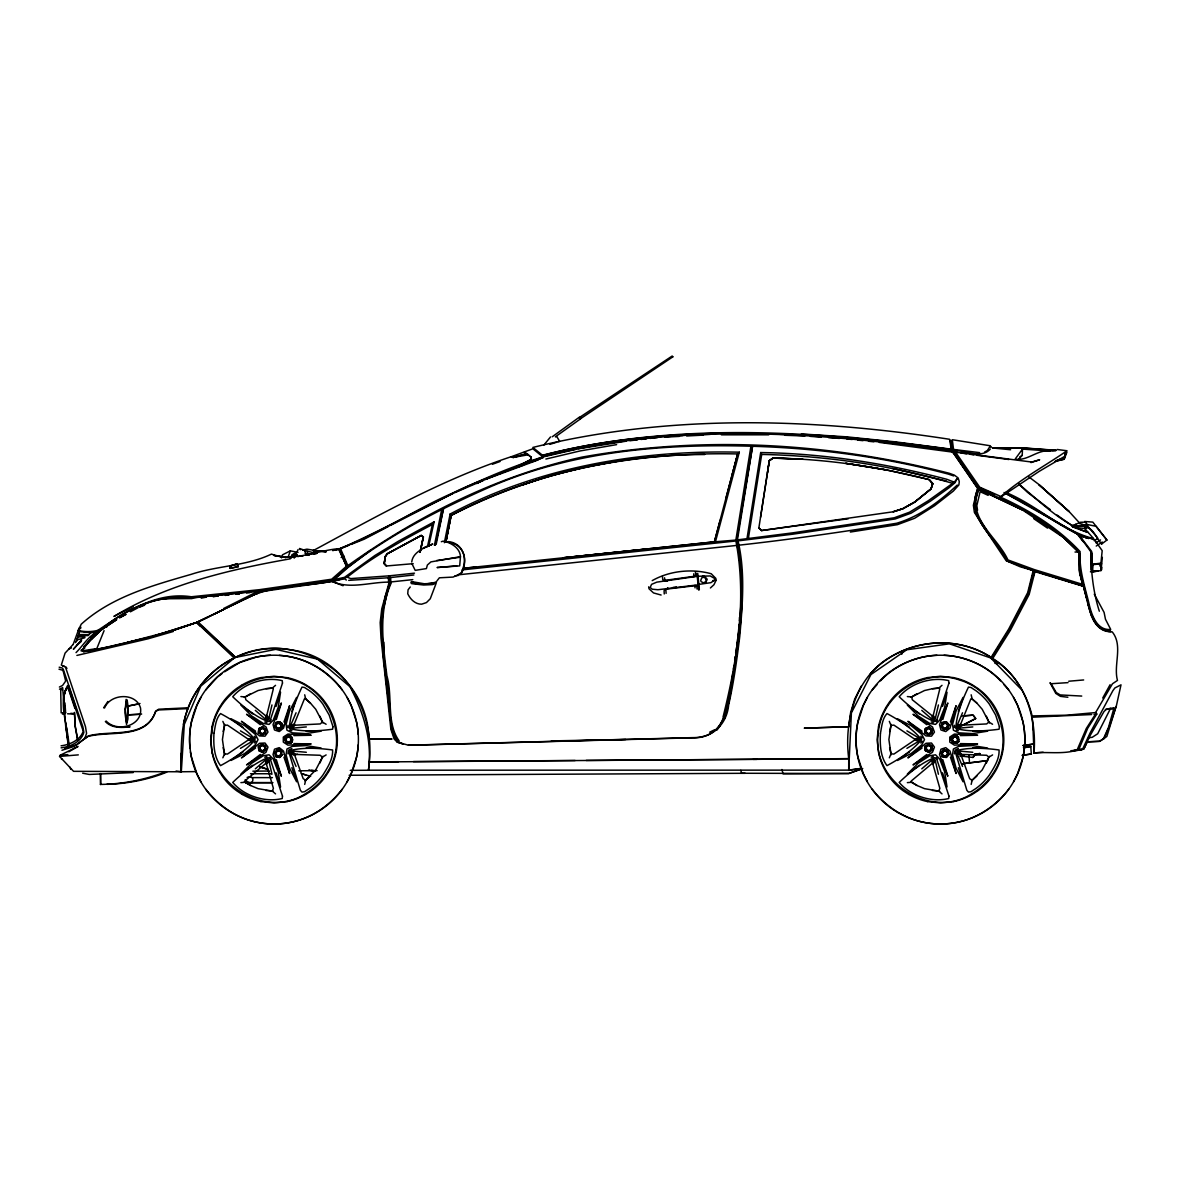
<?xml version="1.0" encoding="UTF-8"?>
<svg xmlns="http://www.w3.org/2000/svg" width="1180" height="1180" viewBox="0 0 1180 1180"><rect width="100%" height="100%" fill="white"/><g stroke="black" fill="none" stroke-linecap="round" stroke-linejoin="round"><path stroke-width="1.5" d="M100.624 773.711L100.61 784.523L100.389 773.593M196.131 771.602L181.174 771.764C181.189 750.569 180.201 728.827 187.871 708.62C202.458 667.865 247.741 642.038 290.28 649.797C343.675 656.006 375.034 711.761 369.252 762L848.73 758.652L848.715 770.26L861.43 768.46M953.647 475.924L948.543 474.168C884.572 457.088 818.699 448.223 752.56 446.276L750.923 446.217C662.201 443.65 571.385 451.335 489.228 487.311C439.712 509.229 390.904 534.171 347.879 567.27L340.032 549.909L340.356 548.272C379.842 533.699 414.741 509.45 453.312 492.768C482.428 478.357 514.038 469.419 543.582 456.439C677.128 422.72 817.18 431.629 952.186 451.173L977.999 488.476C964.503 517.194 996.215 537.416 1007.16 560.898L1033.769 570.736L1028.178 593.806L1010.095 628.571L992.085 657.172L992.719 658.455C1024.668 678.264 1036.94 716.968 1034.019 752.928C1048.666 751.616 1064.935 754.758 1078.859 749.433L1087.724 728.207L1096.795 714.033L1095.615 712.573L1066.809 715.183L1032.117 715.921C1026.482 692.483 1012.278 669.547 990.817 657.998L949.472 643.823L906.712 649.782L870.929 674.562L851.4 712.882L848.715 770.26M848.73 758.652C843.7 719.549 856.282 674.724 893.319 655.357C923.158 638.498 962.039 638.454 990.994 657.334L992.572 657.024L990.743 657.968L1020.685 688.825M1032.839 724.49L1034.019 752.973L1043.15 752.235M181.292 753.15L181.278 771.779L184.316 724.417L200.762 686.17L234.791 657.57L275.766 649.339L317.568 659.148L350.091 686.804C363.75 713.207 372.408 740.376 368.455 770.245L350.254 770.363M1079.641 553.863L1079.921 572.566L1083.476 584.616L1082.842 585.811L1084.022 586.519C1088.417 602.257 1090.467 631.271 1112.209 631.875C1123.389 645.593 1113.197 664.856 1117.475 680.432L1112.46 683.78L1095.615 712.573M383.795 651.316L383.884 642.2M287.95 727.529L287.964 725.317M954.413 727.529L954.428 725.317M1099.332 611.225C1093.24 592.139 1090.94 571.533 1090.94 551.724M1056.852 460.2L1064.567 457.973L1065.112 453.386L1066.174 452.397M1091.53 571.577L1092.002 553.361L1078.373 534.584L1031.438 506.972L1004.047 492.488M456.704 565.869L437.028 567.536L459.699 565.884L460.451 556.65C460.038 547.889 450.893 542.505 443.105 541.148L441.335 541.723M951.287 440.465L952.658 451.453L953.823 451.689L979.164 489.095C1015.596 504.229 1051.69 522.932 1079.007 552.019L1079.966 572.92L1087.09 600.517M1018.399 459.595L1022.219 455.288L1022.5 449.093L1050.259 451.055L1056.071 450.48L1024.683 448.179L992.69 447.987L1010.611 449.742M1091.544 553.376L1091.618 564.202L1093.019 564.615L1092.946 566.105L1092.518 571.43L1090.423 571.784M739.137 624.486L738.105 635.238M739.314 620.887L739.506 617.288M282.654 724.874L282.536 727.072L279.394 729.889L277.212 729.771L274.394 726.644L275.692 722.617L279.822 721.747L282.654 724.874L281.666 722.927M949.118 724.874L947.806 728.901L943.676 729.771L940.858 726.644L942.156 722.617L946.286 721.747L949.118 724.874L946.286 721.747L942.156 722.632M245.986 598.599C276.902 582.05 314.5 588.451 347.259 577.182L350.726 578.598L389.164 575.84L388.323 577.654L388.781 583.628L381.76 608.806L380.181 622.612L381.007 638.336L390.86 729.27L394.135 739.019L397.262 742.176L403.324 744.093L397.365 741.438L395.079 738.99L391.657 729.476L383.352 656.021L381.081 620.636L385.285 596.357L389.695 583.716L389.164 575.84L414.475 573.17M990.256 449.167C981.155 459.094 965.211 450.2 953.765 450.48L953.823 451.689L952.304 439.712L990.418 445.789L987.321 450.553L984.592 452.073M273.244 791.249L258.081 788.668L250.632 785.511L245.219 782.252L244.835 780.968L265.603 763.519L265.839 759.684L267.58 759.419L268.834 760.658L271.961 774.242M939.708 791.249L924.545 788.668L917.096 785.511L911.698 782.252L911.299 780.968L932.067 763.519L932.303 759.684L934.044 759.419L935.298 760.658L938.425 774.242M230.336 568.48L230.498 566.076L237.136 563.804L238.375 566.813L229.879 568.332L230.174 565.972L237.136 563.804M1033.415 576.135L1033.769 570.736L1020.125 566.739L1006.142 560.692L982.025 524.569L974.37 512.297L973.382 505.217L977.586 488.373L952.186 451.173M1100.719 570.338L1101.22 565.84L1099.568 565.825M1091.176 570.029L1091.662 551.473L1078.756 534.658L1005.272 493.181C1032.78 505.556 1056.513 524.672 1083.904 537.18L1077.532 534.319L1083.122 541.576M1034.019 752.973L1034.019 744.02L1023.06 745.48M224.657 724.373L222.43 739.595L224.657 754.817M891.121 724.373L888.894 739.595L891.121 754.817M1101.84 567.359L1101.633 569.778M368.455 770.245L369.37 761.926L398.693 761.69M950.416 440.317L951.655 451.35L949.561 439.285C811.943 418.03 668.854 413.811 532.859 447.441L542.476 455.229L543.361 457.604L531.723 461.941M752.457 432.853C682.04 433.104 611.034 437.072 542.756 455.495L542.608 456.69L532.859 448.784L511.206 456.763L513.197 457.53L526.796 453.622L531.118 457.191L531.354 459.345L516.294 466.97L484.788 479.552L516.294 466.97L531.354 459.345L531.074 457.191L526.796 453.636L513.197 457.53L511.147 456.734C441.571 479.714 377.556 515.896 313.32 550.544L326.108 551.679L313.143 550.558M848.774 726.747L804.436 728.149L848.774 726.747L850.588 712.691L854.704 699.106L861.356 685.934M732.928 672.689L728.975 701.23L724.417 718.797M733.429 669.119L733.916 665.55M734.653 660.21L735.155 656.641M735.642 653.071L736.379 647.717M736.88 644.162L737.618 638.808M463.416 568.303L714.402 541.856L735.863 540.071L737.279 540.956L793.137 534.142L895.266 518.935L911.167 513.123L930.312 501.22L949.044 487.768L955.004 482.738L957.187 478.608L954.281 482.163L928.454 500.615L909.5 512.209L894.189 517.784L792.606 532.873L737.456 539.88L752.56 446.276L736.718 540.115C741.011 562.595 742.397 585.708 740.627 608.718C738.739 640.814 734.093 672.703 727.5 704.165C725.095 713.34 722.75 723.001 715.759 729.889M1101.117 569.866L1102.327 557.329M767.502 472.546L769.271 460.761L772.9 458.076C825.646 458.917 878.141 466.601 929.235 479.611L932.761 483.667L931.064 488.859L914.795 502.046L902.788 508.713L893.113 511.796L761.572 530.558L758.858 527.947L769.301 460.761L772.944 458.106L802.902 459.153L772.9 458.076L769.316 460.716L760.554 517.341M463.18 567.654C467.132 556.709 462.221 544.88 450.185 542.667M954.281 482.163L946.729 479.272C885.974 463.298 823.566 453.43 760.687 452.56L746.97 538.759M924.855 746.424L925.297 750.628L929.147 752.353L932.569 749.861L932.141 745.672L928.277 743.946L924.855 746.424L925.312 750.628L929.162 752.339M212.031 726.423L210.674 739.595L212.031 752.766M748.415 538.169L761.705 454.433L760.687 452.56M247.136 777.399C256.547 773.947 253.243 788.992 245.233 779.596M258.405 746.424L258.833 750.628L262.683 752.353L266.105 749.861L265.677 745.672L261.812 743.946L258.391 746.424L258.848 750.628L262.697 752.339M296.062 766.425L290.59 753.592L290.885 751.852L292.448 751.026L306.328 752.279M962.526 766.425L957.069 753.592L957.349 751.852L958.912 751.026L972.792 752.279M735.863 540.071L750.923 446.217L751.808 446.645M64.664 694.283L65.269 691.111L68.588 686.023L76.376 709.593L74.842 708.177L67.835 687.07L68.588 686.023M436.231 544.128L443.488 508.698L435.287 545.308M1088.55 737.736L1092.193 737.323L1097.695 733.754L1110.616 708.295L1105.35 709.475M445.907 541.9L451.04 515.409C539.083 469.05 638.896 451.763 737.707 453.946L739.314 452.191C639.663 449.89 538.832 466.956 450.126 514.023L444.358 542.741M434.432 545.263L441.689 509.613L442.618 509.45M420.139 552.27L423.399 536.989L421.245 535.484L387.232 553.774L385.344 556.488L384.149 563.612L386.391 565.972L413.207 563.671M428.665 546.37L434.122 521.826L398.53 541.133L374.916 555.485L344.531 577.33L334.294 579.572L332.17 581.445L260.087 591.8M427.485 546.502L432.396 524.481L434.122 521.826M1116.295 706.215L1121 684.843L1114.894 687.94L1112.888 690.654L1090.099 732.972L1082.62 749.094L1080.718 750.17L1073.741 750.51L1077.193 750.524M223.138 731.541L224.554 725.405L222.858 721.378M255.323 710.36L265.839 719.52L267.58 719.771L268.848 718.546L271.961 704.962M90.86 632.48L80.55 631.757L78.19 630.474L81.258 624.176C111.79 596.638 152.648 585.472 191.263 574.321C217.386 565.663 246.605 566.017 271.474 554.099C293.333 562.152 316.402 550.632 338.454 548.685L347.082 567.536L332.214 580.59L260.411 590.885L191.971 597.98C173.947 597.67 155.76 597.213 139.653 606.845M889.617 731.541L891.018 725.405L889.322 721.378M921.787 710.36L932.303 719.52L934.044 719.771L935.312 718.546L938.425 704.962M304.706 784.39L305.679 780.157L315.753 769.921L322.907 756.306M971.169 784.39L972.158 780.157L982.217 769.921L989.371 756.306M384.208 605.738L389.459 583.171M1042.943 573.598L1082.886 585.796L1079.553 572.787L1079.331 553.671L1079.169 569.955L1082.901 585.811L1033.916 570.707L1007.16 560.898C996.658 537.755 965.122 518.005 977.881 489.848L979.444 489.641L1022.736 510.099L1062.693 537.033M974.179 505.63L977.94 489.862L979.518 489.7L977.94 489.862M1033.075 571.061L1027.692 592.611L1008.679 629.088L990.743 657.968L992.439 656.995L992.734 658.455L1010.463 630.164L1029.152 594.469L1034.978 571.636L1033.916 570.707L1028.399 593.835L1009.372 629.81L992.439 656.995M978.928 489.921C965.963 517.769 997.587 537.136 1007.927 559.925L1034.24 569.571L1083.476 584.616L1082.798 585.811L1052.368 576.445M79.148 628.129L73.145 644.501M726.084 497.621L737.633 453.99L714.402 541.841L562.845 557.83L647.112 549.025M732.47 473.814L737.707 453.976M1087.119 526.811L1086.293 527.858L1085.526 526.723M715.331 542.269L739.314 452.191M1080.718 750.17L1083.933 748.872L1089.937 735.878L1104.067 711.422L1106.309 709.446L1114.082 707.676L1108.507 727.308L1103.521 738.665L1099.377 741.35L1086.662 741.866M714.402 541.841L720.169 520.129M292.212 741.704L292.802 739.595L290.678 735.937L288.569 735.376L284.911 737.485L284.351 739.595L286.46 743.253L290.678 743.253L292.227 741.704L290.678 743.253M958.676 741.704L959.266 739.595L957.142 735.937L955.033 735.376L951.375 737.485L950.815 739.595L952.924 743.253L957.142 743.253L958.691 741.704L957.142 743.253M80.476 628.675L80.874 627.185M723.089 716.909C737.264 659.945 746.94 599.219 735.892 540.986L462 569.896M183.402 724.358C188.903 695.802 207.842 670.565 234.156 657.953L234.584 657.157L197.178 622.288L208.565 616.771M234.584 657.157L234.156 657.953L196.662 622.524L173.696 630.312L127.602 642.333M291.224 558.096L292.271 554.556L295.974 552.771M76.833 640.106L79.709 630.887M250.632 693.678L245.219 696.952L245.823 699.74L265.603 715.685L266.769 715.301L273.303 688.987L272.241 688.161L265.972 688.722L258.081 690.521L244.29 697.336M276.341 719.49L281.356 702.985L273.052 724.697L274.498 729.992L279.276 731.556L283.569 728.104L289.616 705.655L283.967 721.968M917.096 693.678L911.698 696.952L912.288 699.74L932.067 715.685L933.233 715.301L939.782 688.987L938.705 688.161L932.436 688.722L924.545 690.521L910.754 697.336M942.805 719.49L947.82 702.985L939.516 724.697L940.962 729.992L945.755 731.556L950.033 728.104L956.08 705.655L950.431 721.968M223.138 747.663L224.554 753.799L227.416 754.094L248.862 739.595L227.416 725.095L224.554 725.405M889.617 747.663L891.018 753.799L893.88 754.094L915.326 739.595L893.88 725.095L891.018 725.405M276.091 706.392L280.56 692.188L278.244 707.263L273.2 720.228L269.084 724.402L263.302 723.443L251.606 715.921L240.868 705.08L252.845 713.929M942.555 706.392L947.024 692.188L944.708 707.263L939.663 720.228L935.548 724.402L929.766 723.443L918.069 715.921L907.332 705.08L919.309 713.929M275.751 726.408L276.622 723.738L279.365 723.163L281.253 725.243L280.383 727.913L277.639 728.488L275.751 726.408L277.639 728.473L280.383 727.898L281.253 725.243L279.365 723.163L276.607 723.738M265.972 790.482L272.241 791.028L273.406 788.417L266.252 763.519L267.58 759.419M942.215 726.408L943.086 723.738L945.829 723.163L947.717 725.243L946.847 727.913L944.103 728.488L942.215 726.408L944.103 728.473L946.847 727.898L947.717 725.243L945.829 723.163L943.086 723.738M932.436 790.482L938.705 791.028L939.87 788.417L932.716 763.519L934.044 759.419M901.815 654.192L902.951 650.726M391.008 583.407C378.101 612.818 383.22 645.195 386.907 675.845C392.911 696.407 386.125 723.104 399.15 740.863M281.489 557.889L282.522 554.807L290.339 550.854L298.053 552.388M291.873 711.511L296.593 697.409L289.631 710.95L286.076 724.417L286.947 730.214L292.183 732.824L306.062 733.621L321.137 731.172L306.24 731.29M958.337 711.511L963.057 697.409L956.095 710.95L952.54 724.417L953.411 730.214L958.647 732.824L972.527 733.621L987.601 731.172L972.704 731.29M436.851 581.032L439.373 577.802L453.091 577.079L461.498 573.2C468.077 560.928 464.404 543.523 448.548 541.576L446.733 542.136M319.942 716.201L322.376 722.013L320.237 723.93L294.882 725.199L294.174 724.196L304.337 699.062L305.679 699.047L310.458 703.162L315.753 709.283L322.907 722.898M986.406 716.201L988.84 722.013L986.701 723.93L961.346 725.199L960.638 724.196L970.801 699.062L972.158 699.047L976.922 703.162L982.217 709.283L989.371 722.898M1103.182 739.211L1106.855 736.423L1116.118 706.422L1109.097 727.234L1103.934 738.592L1099.804 741.306L1087.016 741.822M305.679 780.157L303.216 778.712L294.381 754.389L320.237 755.274L322.376 757.177L319.942 762.988M972.158 780.157L969.68 778.712L960.845 754.389L986.701 755.274L988.84 757.177L986.406 762.988M288.053 557.299L290.339 550.854M76.877 639.944L79.016 634.176M150.937 636.935L94.267 650.033L83.529 651.67L81.302 649.797L81.14 650.962L82.556 650.637C89.031 636.3 104.268 628.085 116.746 619.559L99.489 631.094C89.488 634.176 83.293 645.416 76.036 652.614M150.952 636.92L109.725 646.743L83.514 651.655L82.556 650.623L84.09 646.611L99.459 631.094M1070.865 750.731L1077.03 750.156L1086.308 728.503L1095.291 714.431L1096.795 714.033M104.076 630.666L96.819 648.572L83.352 650.682L82.585 649.988C106.731 616.919 149.904 593.363 191.765 597.803L258.759 590.885L260.559 591.505L255.942 594.366M222.858 757.811L224.554 753.799M889.322 757.811L891.018 753.799M306.328 726.924L292.448 728.163L290.899 727.337L290.59 725.612L296.062 712.779M972.792 726.924L958.912 728.163L957.363 727.337L957.069 725.612L962.526 712.779M462.944 569.188L461.365 572.713L458.253 574.94M298.083 549.541L296.195 553.671L298.083 556.724M951.655 451.35L951.169 449.477C816.058 430.803 675.993 421.275 542.476 455.229M1087.473 741.32L1083.933 748.872L1078.196 749.315M652.216 580.634C669.606 570.707 692.026 568.45 711.245 573.76L715.847 578.421L716.039 580.383L713.944 584.734L710.404 587.965M240.44 748.341L252.387 741.173L253.169 739.595L252.387 738.016L240.44 730.863M906.904 748.341L918.851 741.173L919.633 739.595L918.851 738.016L906.904 730.863M200.954 697.409L196.957 705.271L191.484 722.057A83.928 83.928 0 0 0 191.484 757.132L196.957 773.918L200.954 781.794M347.082 781.794L351.08 773.918L356.552 757.132A83.928 83.928 0 0 0 356.552 722.057L351.08 705.271L347.082 697.409M867.418 697.409L863.421 705.271L857.948 722.057A83.928 83.928 0 0 0 857.948 757.132L863.421 773.918L867.418 781.794M1013.546 781.794L1017.544 773.918L1023.016 757.132A83.928 83.928 0 0 0 1023.016 722.057L1017.544 705.271L1013.546 697.409M949.118 754.315L946.286 757.457L942.156 756.572L940.858 752.56L943.676 749.418L947.806 750.303L949.118 754.315L946.286 757.457L942.156 756.572M1110.115 684.68L1102.725 698.044M1057.118 449.492L1066.986 450.745C1044.462 466.366 1019.432 479.582 999.268 498.049L1039.138 471.395L1065.437 455.893L1064.021 459.3L1055.186 461.365M990.935 447.633L991.392 446.777M956.375 742.028L957.777 739.595L956.375 737.161L953.573 737.161L952.172 739.595L953.573 742.028L956.375 742.028L953.573 742.028L952.186 739.595L953.573 737.161L956.375 737.161L957.777 739.595M266.769 763.903L268.834 760.658M933.233 763.903L935.298 760.658M75.564 642.613L76.833 640.666L75.977 641.389M885.605 707.926L889.233 702.365A62.599 62.599 0 0 1 903.246 688.353L908.821 684.71M103.619 707.838L107.911 701.451M67.835 687.07C61.404 694.002 64.236 704.622 65.623 712.868M104.563 707.971C110.286 693.545 135.98 692.114 140.523 708C143.031 726.01 116.953 732.795 106.112 721.01M698.398 584.454L710.935 582.654L714.623 580.118L714.8 578.554L710.213 575.958L697.97 576.268L698.634 590.015M269.851 721.644L271.135 719.844M936.315 721.644L937.599 719.844M716.894 730.14L719.918 726.039M254.349 742.957L255.662 741.173M920.813 742.957L922.14 741.173M410.242 586.991L408.074 589.808L407.734 593.747C410.286 599.219 415.198 604.322 421.644 604.19L426.452 602.582L430.272 598.747L436.202 583.171L432.396 584.616L423.679 585.014L411.643 583.643L410.832 582.714L412.779 581.696M972.881 757.457L975.55 754.138L973.102 757.457L960.107 755.952M879.277 442.397L953.012 452.161M292.448 728.163L294.882 725.199M543.759 445.17L550.529 436.939M1022.5 449.093L1015.139 459.108C1027.795 461.336 1037.53 449.093 1050.259 451.055M958.912 728.163L961.346 725.199M73.013 644.546L65.062 653.13L61.316 665.063L65.534 667.216L85.462 726.615L86.583 733.341L84.68 738.71L88.53 735.892C110.846 729.801 146.571 739.196 155.686 711.112L158.666 709.224L188.21 707.779M81.538 640.135L73.47 649.148L81.538 640.135L77.231 644.959L81.376 641.374M205.763 689.976L217.548 676.907L221.84 673.795M342.274 789.213C329.692 805.498 311.859 817.902 291.563 822.136A83.928 83.928 0 0 1 256.488 822.136C236.177 817.917 218.344 805.498 205.763 789.213M872.227 689.976L876.947 684.754M880.472 680.831C891.682 668.78 906.904 660.638 922.952 657.068A83.928 83.928 0 0 1 958.027 657.068C974.075 660.638 989.297 668.765 1000.492 680.831M1008.753 789.213C996.156 805.498 978.323 817.902 958.027 822.136A83.928 83.928 0 0 1 922.952 822.136C902.641 817.917 884.808 805.498 872.227 789.213M275.751 752.796L277.639 750.716L280.383 751.291L281.253 753.961L279.365 756.041L276.622 755.466L275.751 752.796L277.639 750.716L280.383 751.291L281.253 753.946L279.365 756.041L276.622 755.466M705.552 583.171L707.145 579.218L704.726 576.489L702.557 576.165M1064.021 459.3L1066.971 452.117M942.215 752.796L944.103 750.716L946.847 751.291L947.717 753.961L945.829 756.041L943.086 755.466L942.215 752.796L944.103 750.716L946.847 751.291L947.717 753.946L945.829 756.041L943.086 755.466M84.06 646.625L91.834 638.129M957.26 485.039C939.767 501.308 919.795 516.442 896.594 523.271C844.098 531.738 791.456 539.363 738.606 545.219L737.795 545.47C747.958 593.953 738.178 644.236 730.656 692.439C726.703 715.331 720.995 737.854 692.527 737.633L408.398 745.185L397.262 742.176M85.993 737.515L76.907 744.698L64.767 748.4M87.659 635.592L91.126 632.657M1085.777 522.135L1080.452 522.253L1071.883 526.014L1072.871 527.224L1085.939 528.611L1088.137 526.649L1097.725 538.08M1072.871 527.224L1082.399 524.643L1088.019 524.849M90.565 637.82L97.217 631.433M87.91 635.622L88.972 634.604L79.193 634.589M870.162 674.016C899.706 640.637 953.558 632.642 990.964 657.349L992.572 657.024M1084.745 526.752L1087.134 524.495L1096.043 526.295L1106.914 540.057L1101.663 543.995C1096.19 538.346 1093.727 527.873 1084.745 526.752L1082.635 524.569M251.635 782.871L245.956 782.753M91.258 639.413L98.869 632.347M305.015 780.924L310.458 776.027M971.479 780.924L976.922 776.027M952.658 451.453L953.75 450.48M334.294 579.572L348.292 567.255L370.815 550.087M346.035 566.636L331.669 579.218L259.866 589.631L191.352 596.77C156.262 591.431 125.582 611.948 97.822 630.385C91.332 631.979 84.709 631.979 78.19 630.474M255.323 768.844L265.839 759.684M921.787 768.844L932.303 759.684M272.241 688.161L275.545 685.329M938.705 688.161L942.009 685.329M436.526 581.991L432.913 583.422L424.24 583.761L411.289 581.548M664.251 593.968L664.075 590.546L668.028 588.038L665.83 589.484L666.095 593.393M347.259 577.182C373.411 556.267 402.882 540.071 432.396 524.481M435.479 582.374L425.007 584.144M260.323 754.492L246.561 764.92L266.046 752.235L267.993 747.088L265.028 743.017L259.541 743.282L241.443 757.899L255.603 748.017M926.802 754.492L913.025 764.92L932.51 752.235L934.457 747.088L931.507 743.017L926.005 743.282L907.922 757.899L922.067 748.017M252.845 765.245L240.868 774.11L251.62 763.268L263.302 755.746L269.084 754.802L273.2 758.976L278.229 771.912L280.56 787.001L276.091 772.797M919.309 765.245L907.332 774.11L918.084 763.268L929.766 755.746L935.548 754.802L939.663 758.976L944.693 771.912L947.024 787.001L942.555 772.797M347.082 567.536L339.221 549.26L332.627 550.455L339.958 548.995L346.536 566.341L347.879 567.27L347.82 565.648C418.148 515.557 497.414 475.584 582.153 457.073C703.546 435.346 829.968 442.692 949.236 473.269L954.34 475.112L958.16 477.989L959.281 481.602L958.883 484.936L953.366 491.057L934.604 505.719L914.603 518.286L897.419 524.672L850.338 532.047M290.899 727.337L294.381 724.815M957.363 727.337L960.845 724.815M224.687 671.73L239.702 662.541L256.488 657.068A83.928 83.928 0 0 1 291.563 657.068C311.874 661.287 329.692 673.692 342.274 689.976M552.225 436.792L579.041 417.396L580.826 417.263L580.413 418.944L555.382 436.807L556.886 436.718L559.689 441.394L558.376 441.704M243.065 751.822L230.956 760.466L244.599 753.592L255.352 744.801L258.051 739.595L255.352 734.403L244.57 725.597L230.956 718.738L243.065 727.382M909.529 751.822L897.419 760.466L911.063 753.592L921.816 744.801L924.515 739.595L921.816 734.403L911.034 725.597L897.419 718.738L909.529 727.382M1019.52 457.176L1022.219 455.288M99.489 630.636L105.846 626.285L106.716 627.141M1096.014 542.918L1100.542 539.894M1096.235 546.06L1102.297 542.033M576.622 449.226L543.316 456.867L537.578 460.141L485.481 479.449M1094.258 540.779L1097.282 538.759M92.468 632.613L98.751 631.079L115.079 620.4M242.357 684.71L236.782 688.353A62.599 62.599 0 0 0 222.769 702.365L219.141 707.926A63.322 63.322 0 0 0 212.135 726.423M1031.718 462.044L1030.907 462.56L1039.654 459.787L1031.718 462.044L953.838 451.955L960.52 462.25M68.809 751.778L78.028 746.453L59.855 755.407L60.8 755.392M322.376 757.177L326.137 754.92M988.84 757.177L992.601 754.92M1073.638 525.513L1075.717 524.348M119.593 617.627L125.759 614.308M130.39 611.815L138.104 607.685M390.3 525.484L453.356 493.255M119.741 617.774L125.906 614.47M388.692 526.339L364.133 539.231L351.094 544.408M412.307 582.168L412.572 583.112L419.667 583.923M961.73 725.73L975.727 718.546L973.102 715.139L962.128 715.995M133.237 606.564L113.914 616.432C167.531 583.938 229.289 569.675 290.339 558.804M275.692 722.632L279.822 721.747M961.553 725.73L975.698 718.561L973.087 715.154L963.913 715.862M223.595 608.541L258.759 590.885M260.632 591.49L197.178 622.288L260.559 591.505M215.07 613.6L218.33 612.022M709.637 732.205L714.667 729.742M483.151 480.334L476.632 483.49L483.151 480.319M368.927 739.137L392.04 739.005L368.898 739.093C368.072 673.514 294.204 628.114 235.469 657.304L197.193 622.288L152.603 636.463L197.193 622.288L223.713 609.485M431.364 544.555C423.709 547.962 412.735 552.491 411.746 562.005M455.052 492.532L483.8 480.186M339.958 548.995L349.472 545.042M291.445 555.588L294.558 554.305M68.691 649.029L71.464 647.938M290.59 725.612L294.174 724.196M957.069 725.612L960.638 724.196M1077.03 750.156L1078.859 749.433M84.827 637.775L76.685 639.973M704.681 454.536C616.712 454.521 529.378 475.112 451.158 515.468L445.937 541.885L451.158 515.468L450.126 514.023M139.8 607.051L144.609 605.222M518.448 466.882L523.419 465.038M339.073 549.098C407.454 519.141 471.218 478.431 543.316 456.867L542.756 455.495M166.793 772.133C148.149 779.833 125.965 783.918 106.879 784.331M492.444 464.256L500.055 461.498M862.727 768.519L848.922 773.505L783.077 773.874L781.898 769.508M1065.112 453.386L1065.894 453.105M862.005 768.726L848.7 773.505L741.542 773.269L740.834 770.363M164.698 772.207C144.196 779.936 122.292 784.198 100.374 784.405M1093.063 564.114L1100.91 563.185L1102.194 550.677L1094.421 539.658L1078.756 534.658M173.696 630.312L197.193 622.288M522.77 484.921L550.278 475.628L583.746 467.339L619.412 460.82M264.748 757.265L266.842 756.572M931.212 757.265L933.306 756.572M62.348 689.577L60.696 689.961L61.154 712.823L65.593 712.617M291.917 748.445L288.628 750.2L287.964 753.873M958.381 748.445L955.092 750.2L954.428 753.873M549.954 444.329L556.695 442.235M341.138 557.506L344.236 556.606L343.38 555.75M173.283 631.492L148.267 638.749L76.907 655.431M397.999 741.158C385.875 722.514 391.967 696.864 386.111 676.007C382.763 645.342 377.202 612.995 390.344 583.643L390.89 581.947L412.794 579.631M59.192 667.202L62.452 668.116L63.337 669.503L82.91 726.969L83.868 732.352C81.228 741.896 70.299 746.793 61.124 747.825M248.67 738.99L252.387 738.016M915.134 738.99L918.851 738.016M390.049 582.168L389.71 577.654L413.885 574.97M460.451 556.65L430.906 561.901L427.381 565.014L426.408 568.583L415.198 570.368L412.115 564.055M545.883 459.05L580.177 450.922L616.609 444.639M1055.392 461.203L1064.316 459.108M343.085 585.737L332.17 581.445L344.28 578.76L346.374 580.029M229.879 568.332L236.325 566.961M302.759 550.057L306.947 549.172L314.367 550.337M305.03 553.405L307.656 554.571L314.971 553.081L302.405 549.865M139.992 703.501L127.971 706.068L127.912 718.93L126.54 724.49L125.006 713.089L126.098 699.416L127.16 700.005L127.971 706.068L138.871 703.944M697.188 576.341L656.818 582.138L651.567 584.351L650.165 587.448L652.216 589.203L657.909 589.735L698.132 584.838L696.923 573.406M316.904 553.346L313.32 554.01L316.815 553.346M1110.439 709.239L1114.112 708.575M579.631 447.928L583.186 447.279M599.204 444.403L602.759 443.769M606.328 443.12L609.883 442.485M62.835 666.154L64.458 666.184M59 669.193L62.496 670.181L63.307 671.509L65.667 681.096L62.54 685.492L59.383 687.055M332.716 550.47L336.064 549.88M578.377 448.813L626.3 441.158M368.721 770.201L848.715 770.127L861.371 768.327M516.339 456.852L528.256 454.801L524.466 451.955M1100.247 563.406L1101.486 563.834L1093.019 564.615M293.997 754.817L297.507 754.226M299.882 556.267L303.113 555.736L299.927 556.267M309.573 554.674L306.343 555.205L309.721 554.674M262.683 726.851L258.833 728.562L258.391 732.765L261.812 735.243L265.677 733.532L266.12 729.328L262.683 726.851L258.848 728.562L258.405 732.765M927.318 677.615L940.49 676.258L953.661 677.615M287.197 801.589L274.026 802.946L260.854 801.589M987.247 760.643L962.851 763.726M953.661 801.589L940.49 802.946L927.318 801.589M929.162 726.851L925.297 728.562L924.855 732.765L928.277 735.243L932.141 733.532L932.584 729.328L929.147 726.851L925.312 728.562L924.869 732.765M83.706 648.513L84.695 648.351M1022.367 755.2L1031.482 753.991L1022.219 755.362M436.777 560.5L460.053 557.255M962.688 763.726L987.719 760.598M977.763 489.862L979.592 489.597L1022.691 510.099M979.739 753.519L974.385 754.315L979.887 753.563M848.228 518.787L761.557 530.543L758.917 527.932M1023.517 747.338L1030.789 746.291L1031.305 753.991M974.429 754.772L979.887 753.991M1023.517 747.766L1030.789 746.734M1023.016 745.539L1033.916 743.99M673.043 587.389L676.376 586.947M1023.842 747.029L1028.399 746.468M455.008 575.87L458.342 575.471M629.958 440.73L637.288 439.889M640.947 439.462L646.433 438.827M650.106 438.4L657.422 437.544M1079.788 523.227L1082.016 522.976M666.7 589.1L694.224 585.811L696.805 586.342L697.1 589.1M622.538 440.7L628.04 440.081M633.527 439.462L637.2 439.049M642.687 438.429L648.174 437.81M653.676 437.19L660.992 436.585M294.218 558.125L293.304 554.998L296.755 554.615M246.458 593.038L249.983 592.655M463.46 568.317L475.968 567.005M458.43 574.808L736.482 545.455M265.972 688.722L273.244 687.955M932.436 688.722L939.708 687.955M213.093 596.534L218.33 596.018L213.079 596.549M1065.098 454.182L1065.924 454.108M181.174 771.779L73.558 771.322L59.561 756.424L78.308 754.875M61.744 755.156L67.835 754.61M240.897 782.635L245.219 782.252M1091.662 714.549L1032.131 717.219L1032.117 715.921M907.361 782.635L911.698 782.252M1068.741 681.229L1083.653 679.96M992.631 447.781L1024.918 448.031L1056.056 450.288L1052.472 450.553M1091.205 571.695L1096.353 571.327L1092.916 571.562M1092.518 571.43L1101.073 570.678M1067.87 697.247L1060.407 696.348L1055.79 693.398L1049.994 682.704L1051.115 683.736L1068.018 682.63M664.738 437.161L679.37 436.394M686.686 435.995L703.133 435.125M671.966 436.054L682.94 435.509M695.743 434.874L710.375 434.373M61.508 759.33L62.407 759.286M192.178 598.599L164.728 598.762M348.719 580.368L389.061 577.713M712.912 580.516L716.039 580.383M141.644 714.048L128.104 714.844L140.45 714.328M78.677 635.725L86.656 635.622M133.207 772.576L89.193 774.434L82.659 773.195M1110.955 631.58C1102.208 632.406 1095.232 625.179 1092.237 617.642M408.472 745.273L692.527 737.825C712.174 738.665 726.998 724.063 728.665 704.858C733.783 682.291 736.954 659.325 739.772 636.359C742.515 604.588 745.391 572.108 738.001 540.735M293.864 735.582L311.137 735.258L287.905 734.063L283.303 737.072L283.303 742.117L287.905 745.126L311.137 743.931L293.864 743.606M551.429 740.907L625.695 739.462M960.328 735.582L977.601 735.258L954.369 734.063L949.767 737.072L949.767 742.117L954.369 745.126L977.601 743.931L960.328 743.606M721.408 434.83L768.726 434.815M122.661 726.909L130.08 726.806C121.629 727.824 111.716 728.326 105.359 721.555M61.08 745.804C69.886 744.742 80.225 740.111 83.249 731.187L67.585 685.551C57.614 702.985 68.086 725.759 68.868 744.624L65.918 729.211L62.673 687.63L59.487 689.194M64.752 714.077L62.422 714.092M252.859 771.174L269.468 771.027M298.791 770.791L317.125 770.643M1110.439 630.754C1095.394 631.905 1090.084 613.556 1087.473 602.139M413.398 761.587L575.132 760.51M586.165 760.436L848.981 758.681M349.147 775.26L745.17 773.298M77.851 636.949L84.857 636.935M1094.037 714.431L1095.291 714.431M1075.01 552.034L1078.874 552.034M248.862 739.595L253.169 739.595M915.326 739.595L919.633 739.595M753.224 759.345L756.837 759.345M250.47 773.741L271.179 773.741M252.358 777.62L272.447 777.62M245.706 782.591L272.565 782.576M246.62 782.738L272.786 782.753M187.871 708.62L158.105 709.976L155.495 711.761C145.892 739.831 110.168 730.376 87.586 736.556L74.133 746.424L61.95 750.259M994.991 663.381L998.663 663.381M972.704 747.899L987.601 748.032L972.527 745.583L958.647 746.365L953.411 748.99L952.54 754.772L956.08 768.224L963.057 781.779L958.337 767.679M306.24 747.899L321.137 748.032L306.062 745.583L292.183 746.365L286.947 748.99L286.076 754.772L289.616 768.224L296.593 781.779L291.873 767.679M59.561 756.424L60.593 756.439M1081.736 696.067L1060.215 694.932L1056.262 692.572L1051.115 683.736M68.204 745.067L65.903 723.355L68.204 745.981M779.818 434.314L801.677 434.845M784.98 435.273L804.893 435.995M1099.716 563.789L1101.486 563.834M67.54 713.782L74.34 714.062M761.705 454.433C826.029 455.76 890.399 465.186 952.142 483.18M326.167 551.679L313.246 550.573M801.353 433.945L846.606 436.836L895.532 441.88L950.844 449.123L951.891 450.318M810.66 435.435L819.658 436.025M828.64 436.63L837.623 437.22M810.365 436.379L821.295 437.146M828.581 437.662L839.526 438.429M979.651 452.648L953.809 449.477M70.785 713.31L74.222 713.605M907.361 696.569L911.698 696.952M240.897 696.569L245.219 696.952M388.781 583.628L389.695 583.716M84.4 631.964L91.184 632.642M846.606 437.824L852.048 438.385M857.477 438.945L862.919 439.506M868.347 440.066L873.79 440.642M879.233 441.202L886.475 441.954M891.918 442.515L895.532 442.898M846.812 438.93L852.226 439.506M857.639 440.096L863.037 440.671M868.451 441.246L873.864 441.822M176.056 771.042L181.469 771.72M389.4 582.242L388.663 582.138C370.048 582.035 349.973 589.558 332.17 581.445M1008.959 459.522L977.246 455.318M900.886 443.592L906.24 444.285M909.81 444.742L915.164 445.45M920.518 446.143L924.088 446.601M927.657 447.073L932.996 447.766M938.351 448.459L941.92 448.916M947.275 449.624L951.169 449.477L951.449 451.468M1085.084 526.531L1081.278 526.029L1086.573 526.044M1081.559 524.982L1084.096 525.321M953.838 451.955L957.437 452.471M961.036 452.987L966.45 453.754M970.048 454.271L973.648 454.801M845.721 463.327L886.593 469.92L929.294 479.641L932.731 483.667L931.035 488.874L914.751 502.031L902.862 508.728L893.113 511.796L902.759 508.713L914.81 502.031L930.99 488.904L932.746 483.682L929.103 479.641M845.854 463.312L886.578 469.95M293.304 554.998L297.168 555.78M311.668 770.142L315.193 770.938M892.714 468.504L946.39 481.042M1005.611 492.34C1036.438 504.819 1061.159 530.366 1093.609 538.641L1088.27 532.519C1061.277 523.477 1040.067 501.529 1018.473 483.8L1027.456 492.296L1050.274 509.627M1087.267 532.224L1075.142 527.888L1057.044 515.055M1092.356 539.245L1093.506 539.525M662.408 576.268L662.777 579.764L667.216 581.135L665.726 580.265L693.117 576.445L695.639 575.383L695.477 571.887M915.134 740.214L918.851 741.173M248.67 740.214L252.387 741.173M1085.497 537.608L1088.742 538.478L1085.512 537.608M1084.022 586.519L1034.978 571.636M305.679 774.891L301.431 773.697L310.635 776.263M661.11 595.03L653.514 592.935L649.015 588.761L648.675 586.829M1077.532 534.319L1078.373 534.584M956.272 730.081L958.381 730.745M289.808 730.081L291.917 730.745M308.968 769.891L313.924 771.469M931.227 721.924L933.306 722.632M264.762 721.924L266.842 722.632M957.069 753.592L960.638 754.979M290.59 753.592L294.174 754.979M1000.257 496.22L979.725 487.178L955.136 451.557M988.191 495.364L980.123 491.691L976.834 505.63L977.556 510.217M1000.684 497.208C1030.007 510.512 1058.121 527.932 1080.142 551.665C1078.992 568.878 1084.494 585.383 1088.639 602.08C1091.043 613.084 1096.146 630.887 1110.719 629.442L1105.468 619.249L1104.097 612.405L1094.258 594.159M696.805 586.342L694.873 585.383L695.035 587.876M1007.823 502.4L1022.367 509.568M1087.134 524.495L1084.686 521.486L1092.813 522.106L1106.914 540.057M275.692 756.572L279.822 757.457L282.654 754.315L279.822 757.457L275.692 756.572L274.394 752.56L277.212 749.418L279.394 749.315L282.536 752.117M910.754 781.853L917.096 785.511M244.29 781.853L250.632 785.511M988.84 722.013L992.572 724.269M322.376 722.013L326.108 724.269M908.821 794.479L903.246 790.851A62.599 62.599 0 0 1 889.233 776.838L885.605 771.263M242.357 794.479L236.782 790.851A62.599 62.599 0 0 1 222.769 776.838L219.141 771.263A63.322 63.322 0 0 1 212.12 752.766M1033.828 518.713L1047.501 528.109M922.067 731.187L907.922 721.304L926.005 735.922L931.507 736.187L934.457 732.101L932.51 726.969L913.025 714.269L926.787 724.697M255.603 731.187L241.443 721.304L259.541 735.922L265.028 736.187L267.993 732.101L266.046 726.969L246.561 714.269L260.323 724.697M957.349 751.852L960.845 754.389L959.384 753.327M290.885 751.852L294.381 754.389L292.92 753.327M1051.764 528.507L1063.888 537.461M338.454 548.685L339.221 549.26M1028.886 476.912L1038.99 484.567L1069.08 511.53L1079.877 523.345M97.822 630.385L98.751 631.079M234.614 657.157L235.528 657.275L198.078 621.949M938.705 791.028L942.009 793.875M272.241 791.028L275.545 793.875M971.479 698.28L976.922 703.162M305.015 698.28L310.458 703.162M758.902 527.962L761.587 530.543M957.142 735.937L958.691 737.485M290.678 735.937L292.227 737.485M196.662 622.524L200.453 626.388M1084.671 528.596L1088.27 532.519M1004.033 684.754L1008.753 689.976M958.912 751.026L961.346 753.991M292.448 751.026L294.882 753.991M1072.502 525.41L1073.49 526.619M920.813 736.246L922.14 738.016M254.349 736.246L255.662 738.016M936.315 757.545L937.599 759.345M269.851 757.545L271.135 759.345M969.886 475.407L979.164 489.095M986.539 530.277L975.255 512.562M300.325 549.733L299.514 548.494L304.16 550.101L306.726 554.925M933.233 715.301L935.312 718.546M266.769 715.301L268.848 718.546M1100.822 542.476L1101.663 543.995M66.124 667.098L66.921 668.485M69.591 766.749L70.933 769.36M347.82 565.648L340.356 548.272M951.98 450.657L952.732 452.5M236.826 563.657L237.932 566.606M950.431 757.221L956.08 773.549L950.033 751.085L945.755 747.648L940.962 749.197L939.516 754.507L947.82 776.219L942.805 759.699M283.967 757.221L289.616 773.549L283.569 751.085L279.276 747.648L274.498 749.197L273.052 754.507L281.356 776.219L276.341 759.699M932.716 715.67L934.044 719.771M266.252 715.67L267.58 719.771M391.495 727.352L392.483 730.553M1091.441 616.122L1083.948 588.437M82.32 649.87L82.556 650.623M389.164 575.84L389.71 577.654M971.169 694.799L972.158 699.047M304.706 694.799L305.679 699.047M77.718 740.376L75.122 726.202L74.458 712.425L75.255 726.143L77.792 740.362M737.913 550.101L736.718 540.115M739.359 558.582L739.949 561.975M531.044 457.191L531.325 459.3M737.279 540.956L737.795 545.47M383.751 656.773L384.547 664.016M384.946 667.644L385.742 674.872M386.14 678.5L386.922 685.727M387.32 689.356L387.719 692.97M388.323 698.398L388.722 702.012M390.698 720.11L391.096 723.724M693.707 573.819L693.988 576.814M1032.131 717.219L1033.282 729.977M740.701 570.736L741.453 579.513M664.591 577.802L664.797 580.516M968.972 755.539L969.562 763.357M390.55 577.448L390.89 581.947M697.764 573.421L699.327 589.749M64.959 702.941L65.52 711.216M932.067 715.685L932.303 719.52M265.603 715.685L265.839 719.52M307.493 551.429L307.656 554.571M953.72 801.544A63.322 63.322 0 0 0 972.187 794.45L977.733 790.851A62.599 62.599 0 0 0 991.731 776.838L995.374 771.263A63.322 63.322 0 0 0 1002.469 752.766C1006.112 735.42 1002.233 716.673 991.731 702.365A62.599 62.599 0 0 0 977.733 688.353L972.158 684.71A63.322 63.322 0 0 0 953.72 677.674M927.347 801.544A63.322 63.322 0 0 1 908.88 794.45M885.693 771.278A63.322 63.322 0 0 1 878.599 752.766L877.138 739.595L878.495 726.423A63.322 63.322 0 0 1 885.693 707.956M908.88 684.754A63.322 63.322 0 0 1 927.347 677.674M898.172 812.71A84.429 84.429 0 0 1 898.172 666.494M898.305 666.538A84.134 84.134 0 0 1 936.95 655.269M944.029 655.269A84.134 84.134 0 0 1 982.675 666.538A84.429 84.429 0 0 1 982.66 812.71A84.134 84.134 0 0 1 898.305 812.666M287.256 801.544A63.322 63.322 0 0 0 305.723 794.45L311.255 790.851A62.599 62.599 0 0 0 325.267 776.838L328.91 771.263A63.322 63.322 0 0 0 336.005 752.766C339.648 735.42 335.754 716.673 325.267 702.365A62.599 62.599 0 0 0 311.255 688.353L305.694 684.71A63.322 63.322 0 0 0 287.256 677.674L274.026 676.258L260.854 677.615A63.322 63.322 0 0 0 242.416 684.754M260.883 801.544A63.322 63.322 0 0 1 242.416 794.45M358.219 744.89A84.429 84.429 0 0 1 316.196 812.71A84.134 84.134 0 0 1 231.841 812.666A84.429 84.429 0 0 1 190.423 751.94M189.98 748.415A84.429 84.429 0 0 1 231.708 666.494A84.134 84.134 0 0 1 270.471 655.269M358.219 734.314A84.429 84.429 0 0 0 316.196 666.494A84.134 84.134 0 0 0 279.336 655.357M125.272 709.136L126.526 722.455L127.912 710.596L126.629 701.009L125.272 709.136M211.795 733.06C204.391 781.632 263.937 820.321 305.296 793.786A63.248 63.248 0 0 0 328.217 770.879C348.395 738.267 330.194 690.802 293.348 680.108C257.255 667.098 214.627 694.814 211.795 733.06M213.964 733.282C213.403 744.138 213.831 756.719 220.542 765.628C232.711 759.079 246.487 750.362 255.057 739.595C246.487 728.842 232.711 720.125 220.542 713.561C215.719 718.709 215.306 726.629 213.964 733.282M878.274 733.06C870.855 781.632 930.4 820.321 971.76 793.786A63.248 63.248 0 0 0 994.681 770.879C1014.859 738.267 996.658 690.802 959.812 680.108C923.719 667.098 881.091 694.814 878.274 733.06M880.442 733.282C879.867 744.138 880.295 756.719 887.006 765.628C899.175 759.079 912.951 750.362 921.521 739.595C912.951 728.842 899.175 720.125 887.006 713.561C882.198 718.709 881.77 726.629 880.442 733.282M288.879 752.088L300.384 790.29L301.992 792.105L304.514 791.721L309.514 788.461A60.991 60.991 0 0 0 322.878 775.098C327.553 767.605 333.114 759.065 332.598 749.979C318.895 748.105 302.626 747.088 289.366 750.746L288.879 752.088M955.343 752.088L966.848 790.29L968.47 792.105L970.978 791.721L975.978 788.461A60.991 60.991 0 0 0 989.342 775.098C994.017 767.605 999.578 759.065 999.062 749.979C985.359 748.105 969.09 747.088 955.83 750.746L955.343 752.088M706.363 579.808L706.245 581.179L703.811 582.846L701.156 581.711L700.728 580.442L701.775 577.846L703.221 577.3L704.74 577.551L706.363 579.808M282.492 796.102L282.241 798.521C265.175 802.798 244.039 795.94 232.74 782.429C242.726 772.841 255.278 762.501 268.155 757.634L270.515 759.817L282.492 796.102M948.956 796.102L948.705 798.521C931.64 802.798 910.503 795.94 899.204 782.429C909.19 772.841 921.742 762.501 934.634 757.634L936.979 759.817L948.956 796.102M264.866 729.933L264.571 732.736L262.004 733.872L259.733 732.234L260.043 729.447L262.594 728.281L264.866 729.933L264.556 732.736L262.004 733.872L259.733 732.234L260.043 729.447L262.594 728.296L264.866 729.933M931.33 729.933L931.035 732.736L928.468 733.872L926.197 732.234L926.507 729.447L929.073 728.281L931.33 729.933L931.035 732.736L928.468 733.872L926.197 732.234L926.507 729.447L929.073 728.296L931.33 729.933M332.981 726.718L332.598 729.211C318.895 731.084 302.626 732.116 289.366 728.444C289.985 714.711 295.988 699.548 301.992 687.099L304.514 687.483L309.514 690.743A60.991 60.991 0 0 1 322.878 704.106L329.176 715.036L332.981 726.718M999.445 726.718L999.062 729.211C985.359 731.084 969.09 732.116 955.83 728.444C956.449 714.711 962.452 699.548 968.47 687.099L970.978 687.483L975.978 690.743A60.991 60.991 0 0 1 989.342 704.106L995.654 715.036L999.445 726.718M385.344 556.488L384.208 563.598L386.421 565.957L384.208 563.598L385.329 556.488L387.232 553.774L421.201 535.469L423.354 536.974L420.05 552.27L423.251 536.974L421.127 535.455L387.35 553.803L385.329 556.488M282.492 683.102L270.515 719.372L268.155 721.555C255.264 716.747 242.756 706.319 232.74 696.76C244.039 683.264 265.175 676.405 282.241 680.668L282.492 683.102M948.956 683.102L936.979 719.372L934.634 721.555C921.728 716.747 909.22 706.319 899.204 696.76C910.503 683.264 931.64 676.405 948.705 680.668L948.956 683.102M287.109 737.161L285.722 739.595L287.109 742.028L289.911 742.028L291.312 739.595L289.911 737.161L287.109 737.161L285.707 739.595L287.109 742.028L289.911 742.028L291.312 739.595L289.911 737.161L287.109 737.161M264.866 749.256L262.594 750.908L260.043 749.757L259.748 746.97L262.004 745.318L264.571 746.468L264.866 749.256L262.609 750.908L260.043 749.757L259.748 746.97L262.004 745.318L264.556 746.468L264.866 749.256M931.33 749.256L929.073 750.908L926.507 749.757L926.212 746.97L928.468 745.318L931.035 746.468L931.33 749.256L929.073 750.908L926.507 749.757L926.212 746.97L928.468 745.318L931.035 746.468L931.33 749.256M672.851 356.832L580.28 418.885L579.188 417.661L672.172 356.021L672.851 356.832M424.21 547.712L423.03 548.317L432.765 544.024L424.21 547.712M1080.172 525.897L1074.597 526.708L1080.172 525.897M963.824 755.864L960.387 756.365L963.839 755.864M228.802 594.971L225.262 595.354L228.832 594.941M239.378 593.82L235.853 594.204L239.407 593.806M206.117 597.213L200.895 597.729L206.102 597.227M294.867 556.975L289.498 557.491L294.867 556.975M1097.577 571.135L1092.252 571.474L1097.548 571.135L1092.547 570.619L1097.548 571.135M285.914 557.535L273.996 555.456L285.929 557.535M267.919 769.345L259.718 766.838L267.831 769.345M994.283 494.376L978.279 487.296L994.298 494.361M1069.08 511.53L1038.916 484.67L1069.08 511.53M1078.579 552.122L1064.021 538.021L1078.594 552.137M66.08 728.503L65.888 723.34L66.006 728.517"/></g></svg>
